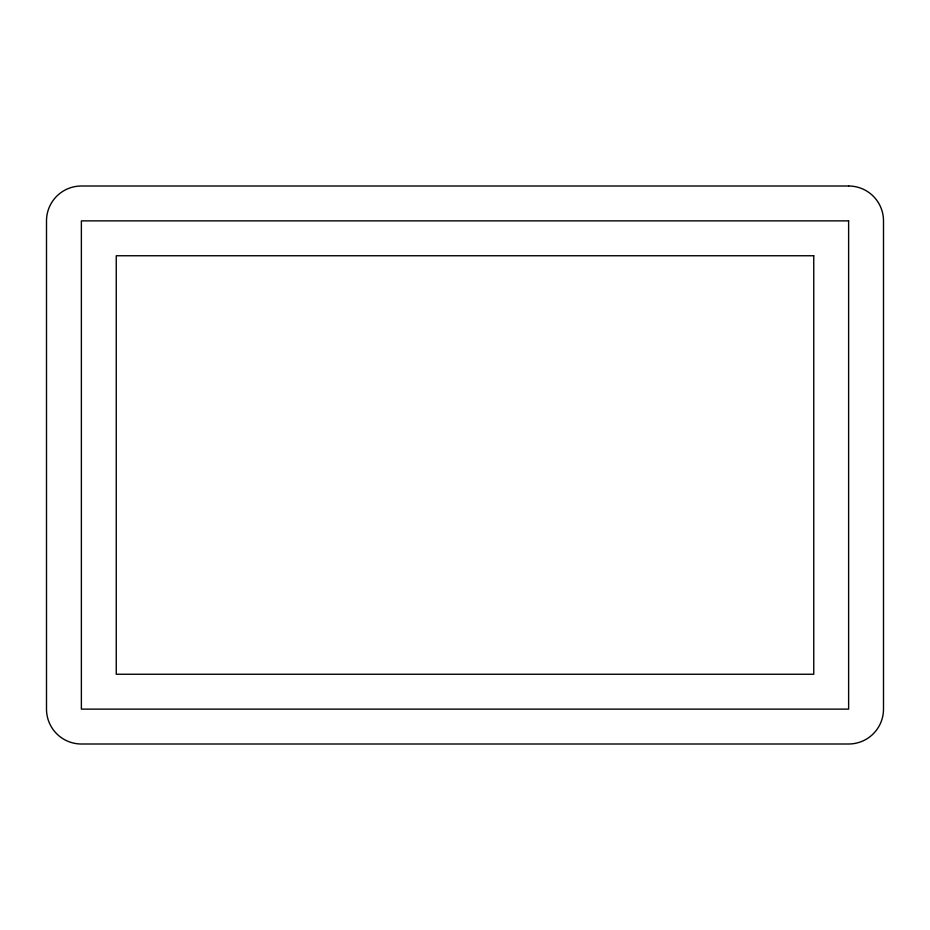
<?xml version="1.0" encoding="UTF-8"?>
<svg xmlns="http://www.w3.org/2000/svg" width="930" height="930" viewBox="0 0 930 930"><rect width="100%" height="100%" fill="white"/><g stroke="black" fill="none" stroke-linecap="round" stroke-linejoin="round"><path stroke-width="1.4" d="M848.625 186L81.375 186A34.875 34.875 0 0 0 46.5 220.875L46.5 709.125A34.875 34.875 0 0 0 81.375 744L848.625 744A34.875 34.875 0 0 0 883.5 709.125L883.5 220.875A34.875 34.875 0 0 0 848.625 186M848.625 220.875L81.375 220.875L81.375 709.125L848.625 709.125L848.625 220.875M813.75 255.75L116.25 255.75L116.25 674.25L813.75 674.25L813.75 255.75"/></g></svg>
